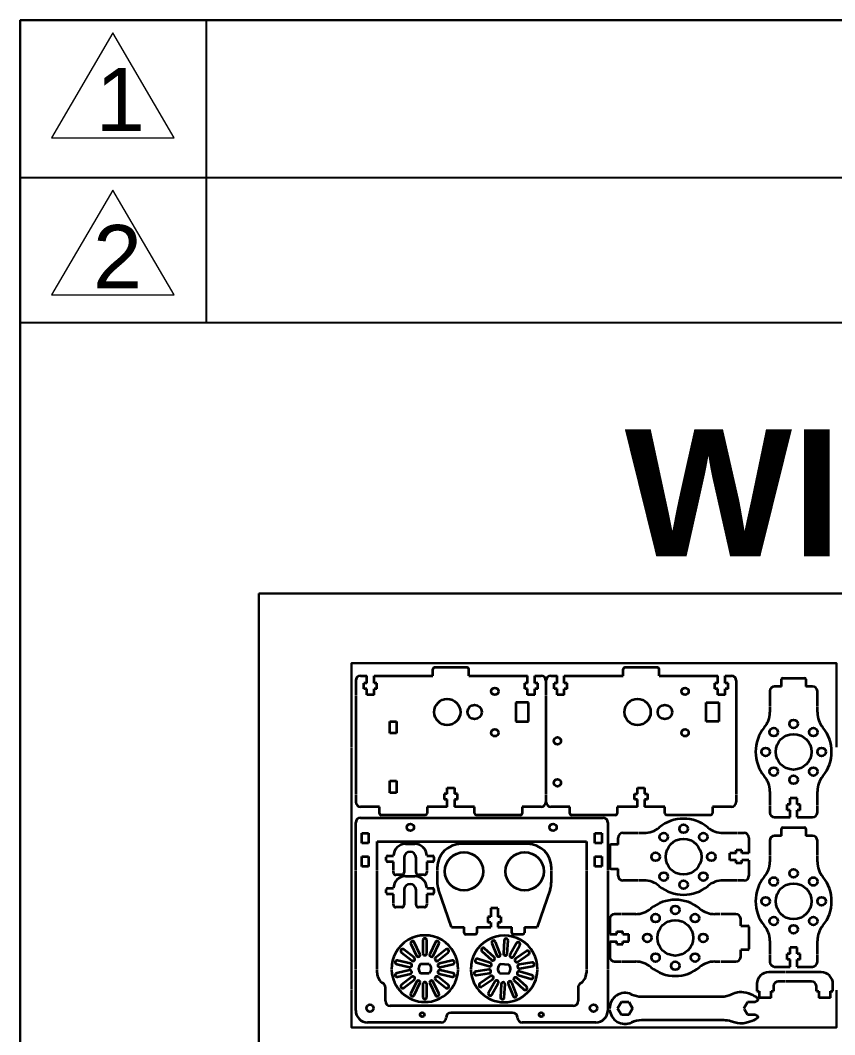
# Model space of a CAD drawing. Header units: millimetres. Extents: x -27713 to 424010, y -158792 to -4801.
# Drawn here: x -27712.7 to -27370.3, y -156607.9 to -156181.4 of the extents above; entities that cross this region are included whole.
import ezdxf

# ---------------------------------------------------------------- set-up
doc = ezdxf.new("R2010")
doc.units = ezdxf.units.MM
doc.layers.get('0').update_dxf_attribs({"lineweight": 30})
for name, color, linetype, lineweight in [('Hatch (ANSI)', 4, 'Continuous', 18), ('Khung ten', 7, 'Continuous', 30), ('text', 4, 'Continuous', 18), ('Visible (ANSI)', 7, 'Continuous', 30)]:
    doc.layers.add(name, color=color, linetype=linetype, lineweight=lineweight)
doc.styles.get("Standard").update_dxf_attribs({"font": 'arial.ttf'})

# ---------------------------------------------------------------- blocks, each defined once
blk = doc.blocks.new('khungbv')
at = {"layer": 'Khung ten', "lineweight": 25}
for p, q in [((17884.11, 2294.319), (17884.11, 2304.539)), ((17877.811, 2299.225), (18005.532, 2299.225)), ((17877.811, 2294.319), (18005.532, 2294.319))]:
    blk.add_line(p, q, dxfattribs=at)
at = {"layer": 'Khung ten'}
blk.add_lwpolyline([(17877.811, 2094.539), (18174.811, 2094.539), (18174.811, 2304.539), (17877.811, 2304.539)], close=True, dxfattribs=at)
at = {"layer": 'text'}
for points in [[(17880.939, 2304.114), (17878.863, 2300.564), (17883.014, 2300.564)], [(17880.939, 2298.799), (17878.863, 2295.25), (17883.014, 2295.25)]]:
    blk.add_lwpolyline(points, close=True, dxfattribs=at)
at = {"layer": 'text', "char_height": 2.138, "width": 48.00953, "attachment_point": 1}
for s, insert in [('1', (17880.362, 2302.931)), ('2', (17880.268, 2297.616))]:
    blk.add_mtext(s, dxfattribs=dict(at, insert=insert))

msp = doc.modelspace()

# ---------------------------------------------------------------- linework, layer by layer
at = {"color": 7, "lineweight": 35, "ltscale": 0.07}
for p, q in [((-27539.27, -156457), (-27539.27, -156454.2)), ((-27524.07, -156457), (-27524.07, -156454.2)), ((-27459.27, -156457), (-27459.27, -156454.2)), ((-27444.07, -156457), (-27444.07, -156454.2)), ((-27557.35, -156476.12), (-27554.55, -156476.12)), ((-27554.55, -156481.12), (-27557.35, -156481.12)), ((-27557.35, -156501.12), (-27554.55, -156501.12)), ((-27554.55, -156506.12), (-27557.35, -156506.12)), ((-27561.67, -156514.8), (-27561.67, -156512)), ((-27541.67, -156512), (-27541.67, -156514.8)), ((-27521.67, -156514.8), (-27521.67, -156512)), ((-27501.67, -156512), (-27501.67, -156514.8)), ((-27481.67, -156514.8), (-27481.67, -156512)), ((-27461.67, -156512), (-27461.67, -156514.8)), ((-27441.67, -156514.8), (-27441.67, -156512)), ((-27421.67, -156512), (-27421.67, -156514.8)), ((-27401.98, -156589.53), (-27401.98, -156592.33)), ((-27396.98, -156592.33), (-27396.98, -156589.53)), ((-27376.98, -156589.53), (-27376.98, -156592.33)), ((-27371.98, -156592.33), (-27371.98, -156589.53))]:
    msp.add_line(p, q, dxfattribs=at)
at = {"color": 7, "lineweight": 35, "ltscale": 0.345}
for p, q in [((-27524.77, -156453.5), (-27538.57, -156453.5)), ((-27444.77, -156453.5), (-27458.57, -156453.5))]:
    msp.add_line(p, q, dxfattribs=at)
at = {"color": 7, "lineweight": 35, "ltscale": 0.0675}
for p, q in [((-27569.67, -156457), (-27566.97, -156457)), ((-27496.37, -156457), (-27493.67, -156457)), ((-27489.67, -156457), (-27486.97, -156457)), ((-27416.37, -156457), (-27413.67, -156457))]:
    msp.add_line(p, q, dxfattribs=at)
at = {"color": 7, "lineweight": 35, "ltscale": 0.075}
for p, q in [((-27566.97, -156460), (-27566.97, -156457)), ((-27563.97, -156460), (-27563.97, -156457)), ((-27499.37, -156460), (-27499.37, -156457)), ((-27496.37, -156460), (-27496.37, -156457)), ((-27486.97, -156460), (-27486.97, -156457)), ((-27483.97, -156460), (-27483.97, -156457)), ((-27419.37, -156460), (-27419.37, -156457)), ((-27416.37, -156460), (-27416.37, -156457)), ((-27392.65, -156461.43), (-27392.65, -156458.43)), ((-27382.45, -156458.43), (-27382.45, -156461.43)), ((-27563.97, -156465), (-27566.97, -156465)), ((-27496.37, -156465), (-27499.37, -156465)), ((-27483.97, -156465), (-27486.97, -156465)), ((-27416.37, -156465), (-27419.37, -156465)), ((-27533.17, -156504), (-27530.17, -156504)), ((-27453.17, -156504), (-27450.17, -156504)), ((-27533.17, -156512), (-27533.17, -156509)), ((-27530.17, -156509), (-27530.17, -156512)), ((-27453.17, -156512), (-27453.17, -156509)), ((-27450.17, -156509), (-27450.17, -156512)), ((-27386.05, -156508.43), (-27389.05, -156508.43)), ((-27389.05, -156516.43), (-27389.05, -156513.43)), ((-27386.05, -156516.43), (-27386.05, -156513.43)), ((-27392.65, -156524.25), (-27392.65, -156521.25)), ((-27382.45, -156521.25), (-27382.45, -156524.25)), ((-27461.32, -156527.93), (-27464.32, -156527.93)), ((-27414.32, -156534.53), (-27414.32, -156531.53)), ((-27406.32, -156531.53), (-27409.32, -156531.53)), ((-27406.32, -156534.53), (-27409.32, -156534.53)), ((-27464.32, -156538.13), (-27461.32, -156538.13)), ((-27511.88, -156554.67), (-27514.88, -156554.67)), ((-27409.8, -156562.03), (-27406.8, -156562.03)), ((-27464.8, -156565.63), (-27461.8, -156565.63)), ((-27464.8, -156568.63), (-27461.8, -156568.63)), ((-27456.8, -156568.63), (-27456.8, -156565.63)), ((-27406.8, -156572.23), (-27409.8, -156572.23)), ((-27386.05, -156571.25), (-27389.05, -156571.25)), ((-27389.05, -156579.25), (-27389.05, -156576.25)), ((-27386.05, -156579.25), (-27386.05, -156576.25)), ((-27402.98, -156586.53), (-27402.98, -156589.53)), ((-27370.98, -156589.53), (-27370.98, -156586.53))]:
    msp.add_line(p, q, dxfattribs=at)
at = {"color": 7, "lineweight": 35}
for p, q in [((-27563.97, -156457), (-27539.27, -156457)), ((-27524.07, -156457), (-27499.37, -156457)), ((-27483.97, -156457), (-27459.27, -156457)), ((-27444.07, -156457), (-27419.37, -156457)), ((-27571.67, -156459), (-27571.67, -156465.26)), ((-27491.67, -156459), (-27491.67, -156465.26)), ((-27411.67, -156459), (-27411.67, -156506.86)), ((-27571.67, -156465.56), (-27571.67, -156506.86)), ((-27491.67, -156465.56), (-27491.67, -156506.86)), ((-27571.67, -156507.16), (-27571.67, -156510)), ((-27491.67, -156507.16), (-27491.67, -156510)), ((-27411.67, -156507.16), (-27411.67, -156510)), ((-27569.67, -156516.67), (-27467.67, -156516.67)), ((-27571.67, -156538.82), (-27571.67, -156518.67)), ((-27465.67, -156518.67), (-27465.67, -156538.82)), ((-27562.67, -156538.82), (-27562.67, -156526.67)), ((-27562.67, -156526.67), (-27474.67, -156526.67)), ((-27474.67, -156526.67), (-27474.67, -156538.82)), ((-27499.38, -156527.67), (-27527.38, -156527.67)), ((-27571.67, -156580.42), (-27571.67, -156539.12)), ((-27562.67, -156580.42), (-27562.67, -156539.12)), ((-27474.67, -156539.12), (-27474.67, -156580.42)), ((-27465.67, -156539.12), (-27465.67, -156580.42)), ((-27571.67, -156597.67), (-27571.67, -156580.72)), ((-27562.67, -156581.9), (-27562.67, -156580.72)), ((-27474.67, -156580.72), (-27474.67, -156581.9)), ((-27465.67, -156580.72), (-27465.67, -156597.67)), ((-27390.9, -156581.53), (-27397.98, -156581.53)), ((-27375.98, -156581.53), (-27390.6, -156581.53)), ((-27451.52, -156591.79), (-27417.89, -156591.79)), ((-27480.17, -156595.67), (-27557.17, -156595.67)), ((-27505.67, -156598.67), (-27531.67, -156598.67)), ((-27535.67, -156602.67), (-27566.67, -156602.67)), ((-27470.67, -156602.67), (-27501.67, -156602.67)), ((-27416.9, -156601.79), (-27451.52, -156601.79))]:
    msp.add_line(p, q, dxfattribs=at)
at = {"color": 7, "lineweight": 35, "ltscale": 0.23}
for p, q in [((-27392.15, -156457.93), (-27382.95, -156457.93)), ((-27392.15, -156520.75), (-27382.95, -156520.75)), ((-27464.82, -156528.43), (-27464.82, -156537.63)), ((-27406.3, -156562.53), (-27406.3, -156571.73))]:
    msp.add_line(p, q, dxfattribs=at)
at = {"color": 7, "lineweight": 35, "ltscale": 0.03125}
for p, q in [((-27566.97, -156460), (-27568.22, -156460)), ((-27566.97, -156462.4), (-27568.22, -156462.4)), ((-27562.72, -156460), (-27563.97, -156460)), ((-27562.72, -156462.4), (-27563.97, -156462.4)), ((-27499.37, -156460), (-27500.62, -156460)), ((-27499.37, -156462.4), (-27500.62, -156462.4)), ((-27495.12, -156460), (-27496.37, -156460)), ((-27495.12, -156462.4), (-27496.37, -156462.4)), ((-27486.97, -156460), (-27488.22, -156460)), ((-27486.97, -156462.4), (-27488.22, -156462.4)), ((-27482.72, -156460), (-27483.97, -156460)), ((-27482.72, -156462.4), (-27483.97, -156462.4)), ((-27419.37, -156460), (-27420.62, -156460)), ((-27419.37, -156462.4), (-27420.62, -156462.4)), ((-27415.12, -156460), (-27416.37, -156460)), ((-27415.12, -156462.4), (-27416.37, -156462.4)), ((-27533.17, -156506.6), (-27534.42, -156506.6)), ((-27533.17, -156509), (-27534.42, -156509)), ((-27528.92, -156506.6), (-27530.17, -156506.6)), ((-27528.92, -156509), (-27530.17, -156509)), ((-27454.42, -156506.6), (-27453.17, -156506.6)), ((-27453.17, -156509), (-27454.42, -156509)), ((-27450.17, -156506.6), (-27448.92, -156506.6)), ((-27448.92, -156509), (-27450.17, -156509))]:
    msp.add_line(p, q, dxfattribs=at)
at = {"color": 7, "lineweight": 35, "ltscale": 0.06}
for p, q in [((-27568.22, -156462.4), (-27568.22, -156460)), ((-27562.72, -156462.4), (-27562.72, -156460)), ((-27500.62, -156462.4), (-27500.62, -156460)), ((-27495.12, -156462.4), (-27495.12, -156460)), ((-27488.22, -156462.4), (-27488.22, -156460)), ((-27482.72, -156462.4), (-27482.72, -156460)), ((-27420.62, -156462.4), (-27420.62, -156460)), ((-27415.12, -156462.4), (-27415.12, -156460)), ((-27534.42, -156506.6), (-27534.42, -156509)), ((-27528.92, -156509), (-27528.92, -156506.6)), ((-27454.42, -156509), (-27454.42, -156506.6)), ((-27448.92, -156506.6), (-27448.92, -156509)), ((-27390.25, -156513.43), (-27390.25, -156511.03)), ((-27384.85, -156513.43), (-27384.85, -156511.03)), ((-27409.32, -156530.33), (-27411.72, -156530.33)), ((-27409.32, -156535.73), (-27411.72, -156535.73)), ((-27516.08, -156558.27), (-27516.08, -156560.67)), ((-27510.68, -156558.27), (-27510.68, -156560.67)), ((-27526.03, -156565.07), (-27526.03, -156562.67)), ((-27520.73, -156562.67), (-27520.73, -156565.07)), ((-27506.03, -156565.07), (-27506.03, -156562.67)), ((-27500.73, -156562.67), (-27500.73, -156565.07)), ((-27461.8, -156564.43), (-27459.4, -156564.43)), ((-27461.8, -156569.83), (-27459.4, -156569.83)), ((-27390.25, -156576.25), (-27390.25, -156573.85)), ((-27384.85, -156576.25), (-27384.85, -156573.85))]:
    msp.add_line(p, q, dxfattribs=at)
at = {"color": 7, "lineweight": 35, "ltscale": 0.065}
for p, q in [((-27566.97, -156465), (-27566.97, -156462.4)), ((-27563.97, -156465), (-27563.97, -156462.4)), ((-27499.37, -156465), (-27499.37, -156462.4)), ((-27496.37, -156465), (-27496.37, -156462.4)), ((-27486.97, -156465), (-27486.97, -156462.4)), ((-27483.97, -156465), (-27483.97, -156462.4)), ((-27419.37, -156465), (-27419.37, -156462.4)), ((-27416.37, -156465), (-27416.37, -156462.4)), ((-27533.17, -156506.6), (-27533.17, -156504)), ((-27530.17, -156504), (-27530.17, -156506.6)), ((-27453.17, -156506.6), (-27453.17, -156504)), ((-27450.17, -156504), (-27450.17, -156506.6)), ((-27389.05, -156511.03), (-27389.05, -156508.43)), ((-27386.05, -156511.03), (-27386.05, -156508.43)), ((-27411.72, -156531.53), (-27414.32, -156531.53)), ((-27411.72, -156534.53), (-27414.32, -156534.53)), ((-27459.4, -156565.63), (-27456.8, -156565.63)), ((-27459.4, -156568.63), (-27456.8, -156568.63)), ((-27389.05, -156573.85), (-27389.05, -156571.25)), ((-27386.05, -156573.85), (-27386.05, -156571.25))]:
    msp.add_line(p, q, dxfattribs=at)
at = {"color": 7, "lineweight": 35, "ltscale": 0.0725}
for p, q in [((-27392.65, -156461.43), (-27395.55, -156461.43)), ((-27379.55, -156461.43), (-27382.45, -156461.43)), ((-27569.12, -156523.17), (-27566.22, -156523.17)), ((-27471.12, -156523.17), (-27468.22, -156523.17)), ((-27461.32, -156527.93), (-27461.32, -156525.03)), ((-27392.65, -156524.25), (-27395.55, -156524.25)), ((-27379.55, -156524.25), (-27382.45, -156524.25)), ((-27566.22, -156527.37), (-27569.12, -156527.37)), ((-27468.22, -156527.37), (-27471.12, -156527.37)), ((-27569.12, -156532.87), (-27566.22, -156532.87)), ((-27471.12, -156532.87), (-27468.22, -156532.87)), ((-27566.22, -156537.17), (-27569.12, -156537.17)), ((-27468.22, -156537.17), (-27471.12, -156537.17)), ((-27461.32, -156541.03), (-27461.32, -156538.13)), ((-27409.8, -156562.03), (-27409.8, -156559.13)), ((-27409.8, -156575.13), (-27409.8, -156572.23))]:
    msp.add_line(p, q, dxfattribs=at)
at = {"color": 7, "lineweight": 35, "ltscale": 0.222169}
for p, q in [((-27397.55, -156463.43), (-27397.55, -156469.68)), ((-27377.55, -156469.68), (-27377.55, -156463.43)), ((-27397.55, -156469.98), (-27397.55, -156472.31)), ((-27377.55, -156472.31), (-27377.55, -156469.98)), ((-27397.55, -156505.54), (-27397.55, -156511.28)), ((-27377.55, -156511.28), (-27377.55, -156505.54)), ((-27397.55, -156511.58), (-27397.55, -156514.43)), ((-27377.55, -156514.43), (-27377.55, -156511.58)), ((-27459.32, -156523.03), (-27453.06, -156523.03)), ((-27452.76, -156523.03), (-27450.43, -156523.03)), ((-27417.21, -156523.03), (-27411.46, -156523.03)), ((-27411.16, -156523.03), (-27408.32, -156523.03)), ((-27397.55, -156526.25), (-27397.55, -156532.5)), ((-27377.55, -156532.5), (-27377.55, -156526.25)), ((-27397.55, -156532.8), (-27397.55, -156535.13)), ((-27377.55, -156535.13), (-27377.55, -156532.8)), ((-27453.06, -156543.03), (-27459.32, -156543.03)), ((-27450.43, -156543.03), (-27452.76, -156543.03)), ((-27411.46, -156543.03), (-27417.21, -156543.03)), ((-27408.32, -156543.03), (-27411.16, -156543.03)), ((-27459.96, -156557.13), (-27462.8, -156557.13)), ((-27453.91, -156557.13), (-27459.66, -156557.13)), ((-27418.36, -156557.13), (-27420.69, -156557.13)), ((-27411.8, -156557.13), (-27418.06, -156557.13)), ((-27397.55, -156568.36), (-27397.55, -156574.1)), ((-27377.55, -156574.1), (-27377.55, -156568.36)), ((-27462.8, -156577.13), (-27459.96, -156577.13)), ((-27459.66, -156577.13), (-27453.91, -156577.13)), ((-27420.69, -156577.13), (-27418.36, -156577.13)), ((-27418.06, -156577.13), (-27411.8, -156577.13)), ((-27397.55, -156574.4), (-27397.55, -156577.25)), ((-27377.55, -156577.25), (-27377.55, -156574.4))]:
    msp.add_line(p, q, dxfattribs=at)
at = {"color": 7, "lineweight": 35, "ltscale": 0.132923}
for p, q in [((-27499.01, -156468.22), (-27504.33, -156468.22)), ((-27424.33, -156468.22), (-27419.01, -156468.22)), ((-27504.33, -156476.18), (-27499.01, -156476.18)), ((-27419.01, -156476.18), (-27424.33, -156476.18))]:
    msp.add_line(p, q, dxfattribs=at)
at = {"color": 7, "lineweight": 35, "ltscale": 0.198821}
for p, q in [((-27504.33, -156468.22), (-27504.33, -156476.18)), ((-27499.01, -156476.18), (-27499.01, -156468.22))]:
    msp.add_line(p, q, dxfattribs=at)
at = {"color": 7, "lineweight": 35, "ltscale": 0.19882}
for p, q in [((-27424.33, -156476.18), (-27424.33, -156468.22)), ((-27419.01, -156468.22), (-27419.01, -156476.18))]:
    msp.add_line(p, q, dxfattribs=at)
at = {"color": 7, "lineweight": 35, "ltscale": 0.125}
for p, q in [((-27557.35, -156481.12), (-27557.35, -156476.12)), ((-27554.55, -156476.12), (-27554.55, -156481.12)), ((-27557.35, -156506.12), (-27557.35, -156501.12)), ((-27554.55, -156501.12), (-27554.55, -156506.12)), ((-27396.98, -156592.33), (-27401.98, -156592.33)), ((-27371.98, -156592.33), (-27376.98, -156592.33))]:
    msp.add_line(p, q, dxfattribs=at)
at = {"color": 7, "lineweight": 35, "ltscale": 0.2}
for p, q in [((-27561.67, -156512), (-27569.67, -156512)), ((-27493.67, -156512), (-27501.67, -156512)), ((-27481.67, -156512), (-27489.67, -156512)), ((-27413.67, -156512), (-27421.67, -156512))]:
    msp.add_line(p, q, dxfattribs=at)
at = {"color": 7, "lineweight": 35, "ltscale": 0.2125}
for p, q in [((-27533.17, -156512), (-27541.67, -156512)), ((-27521.67, -156512), (-27530.17, -156512)), ((-27453.17, -156512), (-27461.67, -156512)), ((-27441.67, -156512), (-27450.17, -156512))]:
    msp.add_line(p, q, dxfattribs=at)
at = {"color": 7, "lineweight": 35, "ltscale": 0.03}
for p, q in [((-27389.05, -156511.03), (-27390.25, -156511.03)), ((-27389.05, -156513.43), (-27390.25, -156513.43)), ((-27384.85, -156511.03), (-27386.05, -156511.03)), ((-27384.85, -156513.43), (-27386.05, -156513.43)), ((-27411.72, -156531.53), (-27411.72, -156530.33)), ((-27409.32, -156531.53), (-27409.32, -156530.33)), ((-27411.72, -156535.73), (-27411.72, -156534.53)), ((-27409.32, -156535.73), (-27409.32, -156534.53)), ((-27514.88, -156558.27), (-27516.08, -156558.27)), ((-27514.88, -156560.67), (-27516.08, -156560.67)), ((-27510.68, -156558.27), (-27511.88, -156558.27)), ((-27510.68, -156560.67), (-27511.88, -156560.67)), ((-27461.8, -156565.63), (-27461.8, -156564.43)), ((-27459.4, -156565.63), (-27459.4, -156564.43)), ((-27461.8, -156569.83), (-27461.8, -156568.63)), ((-27459.4, -156569.83), (-27459.4, -156568.63)), ((-27389.05, -156573.85), (-27390.25, -156573.85)), ((-27384.85, -156573.85), (-27386.05, -156573.85)), ((-27389.05, -156576.25), (-27390.25, -156576.25)), ((-27384.85, -156576.25), (-27386.05, -156576.25))]:
    msp.add_line(p, q, dxfattribs=at)
at = {"color": 7, "lineweight": 35, "ltscale": 0.465}
for p, q in [((-27542.37, -156515.5), (-27560.97, -156515.5)), ((-27502.37, -156515.5), (-27520.97, -156515.5)), ((-27462.37, -156515.5), (-27480.97, -156515.5)), ((-27422.37, -156515.5), (-27440.97, -156515.5))]:
    msp.add_line(p, q, dxfattribs=at)
at = {"color": 7, "lineweight": 35, "ltscale": 0.1625}
for p, q in [((-27395.55, -156516.43), (-27389.05, -156516.43)), ((-27386.05, -156516.43), (-27379.55, -156516.43)), ((-27406.32, -156525.03), (-27406.32, -156531.53)), ((-27406.32, -156534.53), (-27406.32, -156541.03)), ((-27464.8, -156559.13), (-27464.8, -156565.63)), ((-27464.8, -156568.63), (-27464.8, -156575.13)), ((-27395.55, -156579.25), (-27389.05, -156579.25)), ((-27386.05, -156579.25), (-27379.55, -156579.25))]:
    msp.add_line(p, q, dxfattribs=at)
at = {"color": 7, "lineweight": 35, "ltscale": 0.105}
for p, q in [((-27569.12, -156527.37), (-27569.12, -156523.17)), ((-27566.22, -156523.17), (-27566.22, -156527.37)), ((-27471.12, -156527.37), (-27471.12, -156523.17)), ((-27468.22, -156523.17), (-27468.22, -156527.37))]:
    msp.add_line(p, q, dxfattribs=at)
at = {"color": 7, "lineweight": 35, "ltscale": 0.1}
for p, q in [((-27550.79, -156527.67), (-27546.79, -156527.67)), ((-27550.79, -156541.25), (-27546.79, -156541.25))]:
    msp.add_line(p, q, dxfattribs=at)
at = {"color": 7, "lineweight": 35, "ltscale": 0.1075}
for p, q in [((-27569.12, -156537.17), (-27569.12, -156532.87)), ((-27566.22, -156532.87), (-27566.22, -156537.17)), ((-27471.12, -156537.17), (-27471.12, -156532.87)), ((-27468.22, -156532.87), (-27468.22, -156537.17))]:
    msp.add_line(p, q, dxfattribs=at)
at = {"color": 7, "lineweight": 35, "ltscale": 0.0375}
for p, q in [((-27558.79, -156534.67), (-27558.79, -156533.17)), ((-27538.79, -156533.17), (-27538.79, -156534.67)), ((-27558.79, -156548.25), (-27558.79, -156546.75)), ((-27538.79, -156546.75), (-27538.79, -156548.25))]:
    msp.add_line(p, q, dxfattribs=at)
at = {"color": 7, "lineweight": 35, "ltscale": 0.0625}
for p, q in [((-27558.29, -156532.67), (-27555.79, -156532.67)), ((-27555.79, -156535.17), (-27558.29, -156535.17)), ((-27541.79, -156532.67), (-27539.29, -156532.67)), ((-27539.29, -156535.17), (-27541.79, -156535.17)), ((-27552.29, -156540.67), (-27554.79, -156540.67)), ((-27558.29, -156546.25), (-27555.79, -156546.25)), ((-27541.79, -156546.25), (-27539.29, -156546.25)), ((-27555.79, -156548.75), (-27558.29, -156548.75)), ((-27539.29, -156548.75), (-27541.79, -156548.75)), ((-27552.29, -156554.25), (-27554.79, -156554.25))]:
    msp.add_line(p, q, dxfattribs=at)
at = {"color": 7, "lineweight": 35, "ltscale": 0.1125}
for p, q in [((-27555.79, -156538.82), (-27555.79, -156535.17)), ((-27541.79, -156535.17), (-27541.79, -156538.82)), ((-27555.79, -156539.67), (-27555.79, -156539.12)), ((-27541.79, -156539.12), (-27541.79, -156539.67)), ((-27555.79, -156552.4), (-27555.79, -156548.75)), ((-27541.79, -156548.75), (-27541.79, -156552.4)), ((-27555.79, -156553.25), (-27555.79, -156552.7)), ((-27541.79, -156552.7), (-27541.79, -156553.25))]:
    msp.add_line(p, q, dxfattribs=at)
at = {"color": 7, "lineweight": 35, "ltscale": 0.15625}
for p, q in [((-27551.29, -156533.42), (-27551.29, -156539.67)), ((-27546.29, -156539.67), (-27546.29, -156533.42)), ((-27551.29, -156547), (-27551.29, -156553.25)), ((-27546.29, -156553.25), (-27546.29, -156547))]:
    msp.add_line(p, q, dxfattribs=at)
at = {"color": 7, "lineweight": 35, "ltscale": 0.145833}
for p, q in [((-27537.38, -156537.67), (-27537.38, -156538.82)), ((-27537.38, -156539.12), (-27537.38, -156543.51)), ((-27489.38, -156538.82), (-27489.38, -156537.67)), ((-27489.38, -156543.51), (-27489.38, -156539.12))]:
    msp.add_line(p, q, dxfattribs=at)
at = {"color": 7, "lineweight": 35, "ltscale": 0.062499}
for p, q in [((-27542.79, -156540.67), (-27545.29, -156540.67)), ((-27542.79, -156554.25), (-27545.29, -156554.25))]:
    msp.add_line(p, q, dxfattribs=at)
at = {"color": 7, "lineweight": 35, "ltscale": 0.420833}
for p, q in [((-27531.38, -156562.67), (-27536.84, -156546.75)), ((-27489.92, -156546.75), (-27495.38, -156562.67))]:
    msp.add_line(p, q, dxfattribs=at)
at = {"color": 7, "lineweight": 35, "ltscale": 0.09}
for p, q in [((-27514.88, -156554.67), (-27514.88, -156558.27)), ((-27511.88, -156554.67), (-27511.88, -156558.27))]:
    msp.add_line(p, q, dxfattribs=at)
at = {"color": 7, "lineweight": 35, "ltscale": 0.05}
for p, q in [((-27514.88, -156560.67), (-27514.88, -156562.67)), ((-27511.88, -156560.67), (-27511.88, -156562.67))]:
    msp.add_line(p, q, dxfattribs=at)
at = {"color": 7, "lineweight": 35, "ltscale": 0.13375}
msp.add_line((-27531.38, -156562.67), (-27526.03, -156562.67), dxfattribs=at)
at = {"color": 7, "lineweight": 35, "ltscale": 0.146249}
msp.add_line((-27520.73, -156562.67), (-27514.88, -156562.67), dxfattribs=at)
at = {"color": 7, "lineweight": 35, "ltscale": 0.14625}
msp.add_line((-27511.88, -156562.67), (-27506.03, -156562.67), dxfattribs=at)
at = {"color": 7, "lineweight": 35, "ltscale": 0.133749}
msp.add_line((-27500.73, -156562.67), (-27495.38, -156562.67), dxfattribs=at)
at = {"color": 7, "lineweight": 35, "ltscale": 0.1375}
for p, q in [((-27544.66, -156573.93), (-27547.04, -156568.98)), ((-27543.38, -156568.14), (-27543.38, -156573.64)), ((-27541.78, -156573.64), (-27541.78, -156568.14)), ((-27538.11, -156568.98), (-27540.5, -156573.93)), ((-27514.42, -156569.4), (-27512.36, -156574.5)), ((-27510.88, -156573.9), (-27512.93, -156568.8)), ((-27509.22, -156568.21), (-27509.58, -156573.7)), ((-27507.99, -156573.8), (-27507.62, -156568.31)), ((-27504.02, -156569.39), (-27506.73, -156574.18)), ((-27552.42, -156573.27), (-27548.12, -156576.7)), ((-27547.12, -156575.44), (-27551.42, -156572.02)), ((-27548.48, -156569.67), (-27546.1, -156574.63)), ((-27539.06, -156574.63), (-27536.67, -156569.67)), ((-27533.73, -156572.02), (-27538.03, -156575.44)), ((-27537.04, -156576.7), (-27532.74, -156573.27)), ((-27518.58, -156572.72), (-27514.52, -156576.43)), ((-27505.34, -156574.97), (-27502.63, -156570.18)), ((-27499.85, -156572.71), (-27504.37, -156575.85)), ((-27548.69, -156577.88), (-27554.05, -156576.65)), ((-27531.11, -156576.65), (-27536.47, -156577.88)), ((-27520.89, -156577.52), (-27515.62, -156579.1)), ((-27515.17, -156577.57), (-27520.43, -156575.99)), ((-27503.46, -156577.16), (-27498.94, -156574.03)), ((-27554.41, -156578.21), (-27549.05, -156579.44)), ((-27549.05, -156580.75), (-27554.41, -156581.97)), ((-27554.05, -156583.53), (-27548.69, -156582.31)), ((-27536.47, -156582.31), (-27531.11, -156583.53)), ((-27536.11, -156579.44), (-27530.75, -156578.21)), ((-27530.75, -156581.97), (-27536.11, -156580.75)), ((-27497.54, -156582.85), (-27502.81, -156581.27)), ((-27548.12, -156583.49), (-27552.42, -156586.92)), ((-27551.42, -156588.17), (-27547.12, -156584.74)), ((-27546.1, -156585.56), (-27548.48, -156590.51)), ((-27547.04, -156591.21), (-27544.66, -156586.25)), ((-27543.38, -156586.54), (-27543.38, -156592.04)), ((-27541.78, -156592.04), (-27541.78, -156586.54)), ((-27540.5, -156586.25), (-27538.11, -156591.21)), ((-27536.67, -156590.51), (-27539.06, -156585.56)), ((-27538.03, -156584.74), (-27533.73, -156588.17)), ((-27532.74, -156586.92), (-27537.04, -156583.49)), ((-27514.97, -156583.2), (-27519.49, -156586.34)), ((-27518.58, -156587.65), (-27514.06, -156584.52)), ((-27513.09, -156585.4), (-27515.8, -156590.19)), ((-27514.41, -156590.98), (-27511.7, -156586.19)), ((-27510.44, -156586.57), (-27510.81, -156592.05)), ((-27509.21, -156592.16), (-27508.85, -156586.67)), ((-27507.55, -156586.47), (-27505.5, -156591.57)), ((-27504.02, -156590.97), (-27506.07, -156585.87)), ((-27504.99, -156585.12), (-27500.93, -156588.83)), ((-27499.85, -156587.65), (-27503.91, -156583.94)), ((-27503.27, -156582.8), (-27498, -156584.38))]:
    msp.add_line(p, q, dxfattribs=at)
at = {"color": 7, "lineweight": 35, "ltscale": 0.1025}
for p, q in [((-27521.33, -156565.67), (-27525.43, -156565.67)), ((-27501.33, -156565.67), (-27505.43, -156565.67))]:
    msp.add_line(p, q, dxfattribs=at)
at = {"color": 7, "lineweight": 35, "ltscale": 0.137499}
msp.add_line((-27513.44, -156575.25), (-27517.5, -156571.54), dxfattribs=at)
at = {"color": 7, "lineweight": 35, "ltscale": 0.137501}
for p, q in [((-27497.54, -156577.52), (-27502.97, -156578.38)), ((-27515.71, -156580.41), (-27521.14, -156581.27)), ((-27520.89, -156582.85), (-27515.46, -156581.99)), ((-27502.72, -156579.96), (-27497.29, -156579.1))]:
    msp.add_line(p, q, dxfattribs=at)
at = {"color": 7, "lineweight": 35, "ltscale": 0.093633}
for p, q in [((-27540.71, -156578.22), (-27544.45, -156578.22)), ((-27544.45, -156581.97), (-27540.71, -156581.97)), ((-27511.21, -156581.93), (-27507.47, -156582.18))]:
    msp.add_line(p, q, dxfattribs=at)
at = {"color": 7, "lineweight": 35, "ltscale": 0.093634}
msp.add_line((-27507.22, -156578.44), (-27510.96, -156578.19), dxfattribs=at)
at = {"color": 7, "lineweight": 35, "ltscale": 0.35}
for p, q in [((-27390.9, -156585.43), (-27393.98, -156585.43)), ((-27379.98, -156585.43), (-27390.6, -156585.43))]:
    msp.add_line(p, q, dxfattribs=at)
at = {"color": 7, "lineweight": 35, "ltscale": 0.142688}
for p, q in [((-27559.17, -156593.67), (-27559.17, -156587.97)), ((-27478.17, -156587.97), (-27478.17, -156593.67))]:
    msp.add_line(p, q, dxfattribs=at)
at = {"color": 7, "lineweight": 35, "ltscale": 0.025}
for p, q in [((-27402.98, -156589.53), (-27401.98, -156589.53)), ((-27396.98, -156589.53), (-27395.98, -156589.53)), ((-27377.98, -156589.53), (-27376.98, -156589.53)), ((-27371.98, -156589.53), (-27370.98, -156589.53))]:
    msp.add_line(p, q, dxfattribs=at)
at = {"color": 7, "lineweight": 35, "ltscale": 0.0525}
for p, q in [((-27395.98, -156587.43), (-27395.98, -156589.53)), ((-27377.98, -156589.53), (-27377.98, -156587.43))]:
    msp.add_line(p, q, dxfattribs=at)
at = {"color": 7, "lineweight": 35, "ltscale": 0.07828}
for p, q in [((-27461.53, -156596.79), (-27459.96, -156594.08)), ((-27459.96, -156594.08), (-27456.83, -156594.08)), ((-27456.83, -156594.08), (-27455.26, -156596.79)), ((-27459.96, -156599.5), (-27461.53, -156596.79)), ((-27455.26, -156596.79), (-27456.83, -156599.5)), ((-27456.83, -156599.5), (-27459.96, -156599.5))]:
    msp.add_line(p, q, dxfattribs=at)
at = {"color": 7, "lineweight": 35, "ltscale": 0.07595}
for p, q in [((-27406.88, -156594.16), (-27408.4, -156596.79)), ((-27403.84, -156594.16), (-27406.88, -156594.16)), ((-27408.4, -156596.79), (-27408.3, -156596.96)), ((-27408.13, -156597.26), (-27406.88, -156599.42)), ((-27406.88, -156599.42), (-27403.84, -156599.42))]:
    msp.add_line(p, q, dxfattribs=at)
for points in [[(-27369.53, -156487), (-27369.53, -156451.59), (-27573.4, -156451.59), (-27573.4, -156487)], [(-27573.4, -156588.85), (-27573.4, -156487.3)], [(-27573.4, -156589.15), (-27573.4, -156604.88), (-27369.53, -156604.88), (-27369.53, -156589.15)]]:
    msp.add_lwpolyline(points)
at = {"color": 7, "lineweight": 35}
for points in [[(-27413.59, -156590.81), (-27412.95, -156590.54), (-27412.31, -156590.3), (-27411.73, -156590.13), (-27411.15, -156590), (-27410.3, -156589.88), (-27409.44, -156589.85), (-27408.57, -156589.9), (-27407.55, -156590.07), (-27406.51, -156590.36), (-27405.48, -156590.76), (-27404.71, -156591.12), (-27404.08, -156591.47), (-27403.49, -156591.85), (-27403.2, -156592.09), (-27402.95, -156592.33), (-27402.75, -156592.59), (-27402.62, -156592.9), (-27402.62, -156593.21), (-27402.7, -156593.4), (-27402.85, -156593.59), (-27403.12, -156593.81), (-27403.45, -156594), (-27403.84, -156594.16)], [(-27403.84, -156599.42), (-27403.43, -156599.55), (-27403.07, -156599.71), (-27402.79, -156599.9), (-27402.66, -156600.05), (-27402.59, -156600.22), (-27402.61, -156600.48), (-27402.76, -156600.75), (-27403.02, -156601.02), (-27403.36, -156601.28), (-27403.75, -156601.51), (-27404.43, -156601.86), (-27405.15, -156602.17), (-27406.06, -156602.5), (-27407.44, -156602.89), (-27408.1, -156603.02), (-27408.75, -156603.1), (-27409.38, -156603.13), (-27410, -156603.12), (-27411.11, -156603), (-27412.32, -156602.73), (-27413.8, -156602.28)]]:
    msp.add_lwpolyline(points, dxfattribs=at)
for centre, radius in [((-27513.17, -156463.5), 1.5), ((-27433.17, -156463.5), 1.5), ((-27533.17, -156472.2), 5.5), ((-27453.17, -156472.2), 5.5), ((-27521.67, -156472.2), 3), ((-27441.67, -156472.2), 3), ((-27387.55, -156477.18), 1.75), ((-27513.17, -156480.9), 1.5), ((-27433.17, -156480.9), 1.5), ((-27395.86, -156480.62), 1.75), ((-27379.24, -156480.62), 1.75), ((-27486.86, -156484.32), 1.5), ((-27387.55, -156488.93), 7.5), ((-27399.3, -156488.93), 1.75), ((-27375.8, -156488.93), 1.75), ((-27395.86, -156497.23), 1.75), ((-27379.24, -156497.23), 1.75), ((-27486.86, -156501.94), 1.5), ((-27387.55, -156500.68), 1.75), ((-27548.67, -156520.67), 1.5), ((-27488.67, -156520.67), 1.5), ((-27433.82, -156521.28), 1.75), ((-27442.13, -156524.73), 1.75), ((-27433.82, -156533.03), 7.5), ((-27425.51, -156524.73), 1.75), ((-27526.13, -156539.17), 8.05), ((-27500.63, -156539.17), 8.05), ((-27445.57, -156533.03), 1.75), ((-27422.07, -156533.03), 1.75), ((-27442.13, -156541.34), 1.75), ((-27425.51, -156541.34), 1.75), ((-27387.55, -156540), 1.75), ((-27433.82, -156544.78), 1.75), ((-27395.86, -156543.44), 1.75), ((-27379.24, -156543.44), 1.75), ((-27387.55, -156551.75), 7.5), ((-27399.3, -156551.75), 1.75), ((-27375.8, -156551.75), 1.75), ((-27437.3, -156555.38), 1.75), ((-27445.61, -156558.82), 1.75), ((-27437.3, -156567.13), 7.5), ((-27428.99, -156558.82), 1.75), ((-27395.86, -156560.06), 1.75), ((-27379.24, -156560.06), 1.75), ((-27387.55, -156563.5), 1.75), ((-27449.05, -156567.13), 1.75), ((-27425.55, -156567.13), 1.75), ((-27445.61, -156575.43), 1.75), ((-27428.99, -156575.43), 1.75), ((-27437.3, -156578.88), 1.75), ((-27565.67, -156596.67), 1.5), ((-27471.67, -156596.67), 1.5), ((-27543.67, -156599.42), 0.9), ((-27493.67, -156599.42), 0.9)]:
    msp.add_circle(centre, radius, dxfattribs=at)
for centre, radius, start, end in [((-27538.57, -156454.2), 0.7, 90, 180), ((-27524.77, -156454.2), 0.7, 0, 90), ((-27458.57, -156454.2), 0.7, 90, 180), ((-27444.77, -156454.2), 0.7, 0, 90), ((-27569.67, -156459), 2, 90, 180), ((-27493.67, -156459), 2, 360, 90), ((-27489.67, -156459), 2, 90, 180), ((-27413.67, -156459), 2, 0, 90), ((-27392.15, -156458.43), 0.5, 90, 180), ((-27382.95, -156458.43), 0.5, 0, 90), ((-27395.55, -156463.43), 2, 90, 180), ((-27379.55, -156463.43), 2, 0, 90), ((-27407.55, -156472.31), 10, 320.2849, 360), ((-27367.55, -156472.31), 10, 180, 219.7151), ((-27387.55, -156488.93), 16, 140.2849, 219.7151), ((-27387.55, -156488.93), 16, 320.2849, 39.7151), ((-27407.55, -156505.54), 10, 0, 39.7151), ((-27367.55, -156505.54), 10, 140.2849, 180), ((-27569.67, -156510), 2, 180, 270), ((-27493.67, -156510), 2, 270, 0), ((-27489.67, -156510), 2, 180, 270), ((-27413.67, -156510), 2, 270, 0), ((-27569.67, -156518.67), 2, 90, 180), ((-27560.97, -156514.8), 0.7, 180, 270), ((-27542.37, -156514.8), 0.7, 270, 0), ((-27520.97, -156514.8), 0.7, 180, 270), ((-27502.37, -156514.8), 0.7, 270, 0), ((-27480.97, -156514.8), 0.7, 180, 270), ((-27467.67, -156518.67), 2, 0, 90), ((-27462.37, -156514.8), 0.7, 270, 0), ((-27433.82, -156533.03), 16, 50.2849, 129.7151), ((-27440.97, -156514.8), 0.7, 180, 270), ((-27422.37, -156514.8), 0.7, 270, 0), ((-27395.55, -156514.43), 2, 180, 270), ((-27379.55, -156514.43), 2, 270, 0), ((-27450.43, -156513.03), 10, 270, 309.7151), ((-27417.21, -156513.03), 10, 230.2849, 270), ((-27392.15, -156521.25), 0.5, 90, 180), ((-27382.95, -156521.25), 0.5, 0, 90), ((-27459.32, -156525.03), 2, 90, 180), ((-27408.32, -156525.03), 2, 0, 90), ((-27395.55, -156526.25), 2, 90, 180), ((-27379.55, -156526.25), 2, 0, 90), ((-27550.79, -156532.67), 5, 90, 180), ((-27548.79, -156533.42), 2.5, 0, 180), ((-27546.79, -156532.67), 5, 0, 90), ((-27527.38, -156537.67), 10, 90, 180), ((-27499.38, -156537.67), 10, 0, 90), ((-27464.32, -156528.43), 0.5, 90, 180), ((-27558.29, -156533.17), 0.5, 90, 180), ((-27558.29, -156534.67), 0.5, 180, 270), ((-27539.29, -156533.17), 0.5, 0, 90), ((-27539.29, -156534.67), 0.5, 270, 0), ((-27407.55, -156535.13), 10, 320.2849, 360), ((-27367.55, -156535.13), 10, 180, 219.7151), ((-27554.79, -156539.67), 1, 180, 270), ((-27552.29, -156539.67), 1, 270, 0), ((-27545.29, -156539.67), 1, 180, 270), ((-27542.79, -156539.67), 1, 270, 0), ((-27464.32, -156537.63), 0.5, 180, 270), ((-27550.79, -156546.25), 5, 90, 180), ((-27546.79, -156546.25), 5, 0, 90), ((-27527.38, -156543.51), 10, 180, 198.9246), ((-27499.38, -156543.51), 10, 341.0754, 0), ((-27459.32, -156541.03), 2, 180, 270), ((-27450.43, -156553.03), 10, 50.2849, 90), ((-27417.21, -156553.03), 10, 90, 129.7151), ((-27408.32, -156541.03), 2, 270, 0), ((-27387.55, -156551.75), 16, 140.2849, 219.7151), ((-27387.55, -156551.75), 16, 320.2849, 39.7151), ((-27558.29, -156546.75), 0.5, 90, 180), ((-27558.29, -156548.25), 0.5, 180, 270), ((-27548.79, -156547), 2.5, 0, 180), ((-27539.29, -156546.75), 0.5, 0, 90), ((-27539.29, -156548.25), 0.5, 270, 0), ((-27433.82, -156533.03), 16, 230.2849, 309.7151), ((-27437.3, -156567.13), 16, 50.2849, 129.7151), ((-27554.79, -156553.25), 1, 180, 270), ((-27552.29, -156553.25), 1, 270, 0), ((-27545.29, -156553.25), 1, 180, 270), ((-27542.79, -156553.25), 1, 270, 0), ((-27453.91, -156547.13), 10, 270, 309.7151), ((-27420.69, -156547.13), 10, 230.2849, 270), ((-27462.8, -156559.13), 2, 90, 180), ((-27411.8, -156559.13), 2, 0, 90), ((-27525.43, -156565.07), 0.6, 180, 270), ((-27521.33, -156565.07), 0.6, 270, 0), ((-27505.43, -156565.07), 0.6, 180, 270), ((-27501.33, -156565.07), 0.6, 270, 0), ((-27406.8, -156562.53), 0.5, 0, 90), ((-27407.55, -156568.36), 10, 0, 39.7151), ((-27367.55, -156568.36), 10, 140.2849, 180), ((-27542.58, -156580.09), 14, 358.6717, 181.3283), ((-27547.76, -156569.33), 0.8, 25.7143, 205.7143), ((-27542.58, -156568.14), 0.8, 0, 180), ((-27537.39, -156569.33), 0.8, 334.2857, 154.2857), ((-27509.22, -156580.18), 14, 359.0514, 180.9486), ((-27513.67, -156569.1), 0.8, 21.8996, 201.8996), ((-27508.42, -156568.26), 0.8, 356.1853, 176.1853), ((-27503.33, -156569.79), 0.8, 330.4711, 150.4711), ((-27551.92, -156572.64), 0.8, 51.4286, 231.4286), ((-27542.58, -156573.64), 0.8, 180, 0), ((-27533.24, -156572.64), 0.8, 308.5714, 128.5714), ((-27518.04, -156572.13), 0.8, 47.6139, 227.6139), ((-27511.62, -156574.2), 0.8, 201.8996, 21.8996), ((-27508.79, -156573.75), 0.8, 176.1853, 356.1853), ((-27499.4, -156573.37), 0.8, 304.7568, 124.7568), ((-27406.8, -156571.73), 0.5, 270, 0), ((-27554.23, -156577.43), 0.8, 77.1429, 257.1429), ((-27548.87, -156578.66), 0.8, 257.1429, 77.1429), ((-27547.62, -156576.07), 0.8, 231.4286, 51.4286), ((-27545.38, -156574.28), 0.8, 205.7143, 25.7143), ((-27539.78, -156574.28), 0.8, 154.2857, 334.2857), ((-27537.54, -156576.07), 0.8, 128.5714, 308.5714), ((-27536.29, -156578.66), 0.8, 102.8571, 282.8571), ((-27530.93, -156577.43), 0.8, 282.8571, 102.8571), ((-27520.66, -156576.76), 0.8, 73.3282, 253.3282), ((-27515.39, -156578.33), 0.8, 253.3282, 73.3282), ((-27513.98, -156575.84), 0.8, 227.6139, 47.6139), ((-27506.04, -156574.57), 0.8, 150.4711, 330.4711), ((-27503.92, -156576.51), 0.8, 124.7568, 304.7568), ((-27497.41, -156578.31), 0.8, 279.0425, 99.0425), ((-27462.8, -156575.13), 2, 180, 270), ((-27453.91, -156587.13), 10, 50.2849, 90), ((-27420.69, -156587.13), 10, 90, 129.7151), ((-27411.8, -156575.13), 2, 270, 0), ((-27395.55, -156577.25), 2, 180, 270), ((-27379.55, -156577.25), 2, 270, 0), ((-27557.67, -156581.9), 5, 180, 240), ((-27542.58, -156580.09), 14, 182.5568, 357.4432), ((-27554.23, -156582.75), 0.8, 102.8571, 282.8571), ((-27548.87, -156581.53), 0.8, 282.8571, 102.8571), ((-27542.58, -156580.09), 2.65, 134.9643, 225.0357), ((-27542.58, -156580.09), 2.65, 314.9643, 45.0357), ((-27536.29, -156581.53), 0.8, 77.1429, 257.1429), ((-27530.93, -156582.75), 0.8, 257.1429, 77.1429), ((-27509.22, -156580.18), 14, 182.1768, 357.8232), ((-27521.02, -156582.06), 0.8, 99.0425, 279.0425), ((-27515.59, -156581.2), 0.8, 279.0425, 99.0425), ((-27509.22, -156580.18), 2.65, 131.1497, 221.221), ((-27509.22, -156580.18), 2.65, 311.1496, 41.221), ((-27503.04, -156582.04), 0.8, 73.3282, 253.3282), ((-27502.85, -156579.17), 0.8, 99.0425, 279.0425), ((-27479.67, -156581.9), 5, 300, 360), ((-27437.3, -156567.13), 16, 230.2849, 309.7151), ((-27397.98, -156586.53), 5, 90, 180), ((-27375.98, -156586.53), 5, 0, 90), ((-27561.17, -156587.97), 2, 0, 60), ((-27547.62, -156584.11), 0.8, 308.5714, 128.5714), ((-27545.38, -156585.9), 0.8, 334.2857, 154.2857), ((-27542.58, -156586.54), 0.8, 0, 180), ((-27539.78, -156585.9), 0.8, 25.7143, 205.7143), ((-27537.54, -156584.11), 0.8, 51.4286, 231.4286), ((-27519.03, -156587), 0.8, 124.7568, 304.7568), ((-27514.52, -156583.86), 0.8, 304.7568, 124.7568), ((-27512.39, -156585.8), 0.8, 330.4711, 150.4711), ((-27509.64, -156586.62), 0.8, 356.1853, 176.1853), ((-27506.81, -156586.17), 0.8, 21.8996, 201.8996), ((-27504.45, -156584.53), 0.8, 47.6139, 227.6139), ((-27497.77, -156583.61), 0.8, 253.3282, 73.3282), ((-27476.17, -156587.97), 2, 120, 180), ((-27393.98, -156587.43), 2, 90, 180), ((-27379.98, -156587.43), 2, 0, 90), ((-27551.92, -156587.54), 0.8, 128.5714, 308.5714), ((-27547.76, -156590.86), 0.8, 154.2857, 334.2857), ((-27537.39, -156590.86), 0.8, 205.7143, 25.7143), ((-27533.24, -156587.54), 0.8, 231.4286, 51.4286), ((-27515.11, -156590.58), 0.8, 150.4711, 330.4711), ((-27500.39, -156588.24), 0.8, 227.6139, 47.6139), ((-27458.4, -156596.79), 6.5, 65.38, 181.4792), ((-27451.52, -156581.79), 10, 245.38, 270), ((-27417.89, -156581.79), 10, 270, 295.5095), ((-27557.17, -156593.67), 2, 180, 270), ((-27542.58, -156592.04), 0.8, 180, 0), ((-27510.01, -156592.11), 0.8, 176.1853, 356.1853), ((-27504.76, -156591.27), 0.8, 201.8996, 21.8996), ((-27480.17, -156593.67), 2, 270, 360), ((-27566.67, -156597.67), 5, 180, 270), ((-27531.67, -156600.67), 2, 90, 180), ((-27505.67, -156600.67), 2, 0, 90), ((-27470.67, -156597.67), 5, 270, 0), ((-27458.4, -156596.79), 6.5, 184.1271, 294.62), ((-27535.67, -156600.67), 2, 270, 360), ((-27501.67, -156600.67), 2, 180, 270), ((-27451.52, -156611.79), 10, 90, 114.62), ((-27416.9, -156611.79), 10, 71.9345, 90)]:
    msp.add_arc(centre, radius, start, end, dxfattribs=at)
at = {"layer": 'Visible (ANSI)'}
msp.add_lwpolyline([(-27612.39, -156422.31), (-27060.49, -156422.31), (-27060.49, -156915.58), (-27612.39, -156915.58)], close=True, dxfattribs=at)

# ---------------------------------------------------------------- block references
at = {"layer": 'Hatch (ANSI)', "xscale": 12.43249728191009, "yscale": 12.43249728191009, "zscale": 12.43249728191009}
msp.add_blockref('khungbv', (-249978.54, -184832.56), dxfattribs=at)

# ---------------------------------------------------------------- texts
at = {"color": 1, "insert": (-27458.59, -156353.29), "char_height": 53.4139, "attachment_point": 1}
msp.add_mtext_dynamic_manual_height_columns('{\\fArial|b1|i0|c0|p34;WIBOT}', width=135.9355, gutter_width=1, heights=[0], dxfattribs=at)

doc.saveas('drawing.dxf')
